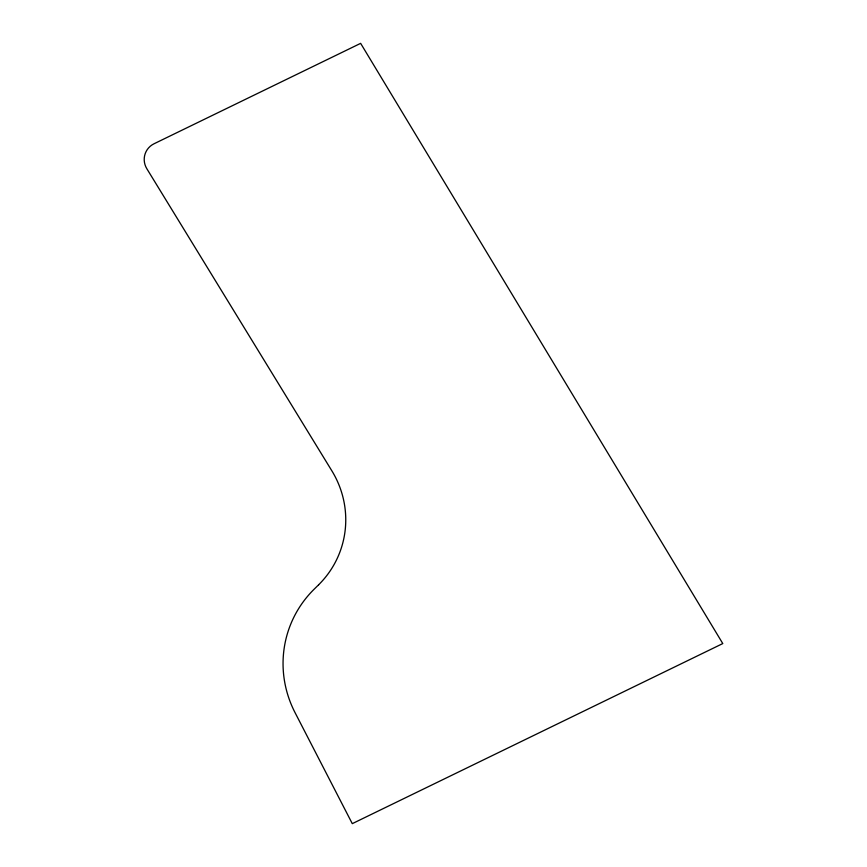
<?xml version="1.0" encoding="UTF-8"?>
<svg xmlns="http://www.w3.org/2000/svg" width="867" height="867" viewBox="0 0 867 867"><rect width="100%" height="100%" fill="white"/><g stroke="black" fill="none" stroke-linecap="round" stroke-linejoin="round"><path stroke-width="1.3" d="M318.601 584.813L314.092 589.257A109.101 106.478 25.7 0 0 295.008 712.555L352.284 823.65L722.785 643.563L360.639 43.35L154.055 143.759A18.185 17.741 25.7 0 0 146.859 168.772L332.18 471.355A95.468 93.17 25.7 0 1 318.601 584.813"/></g></svg>
